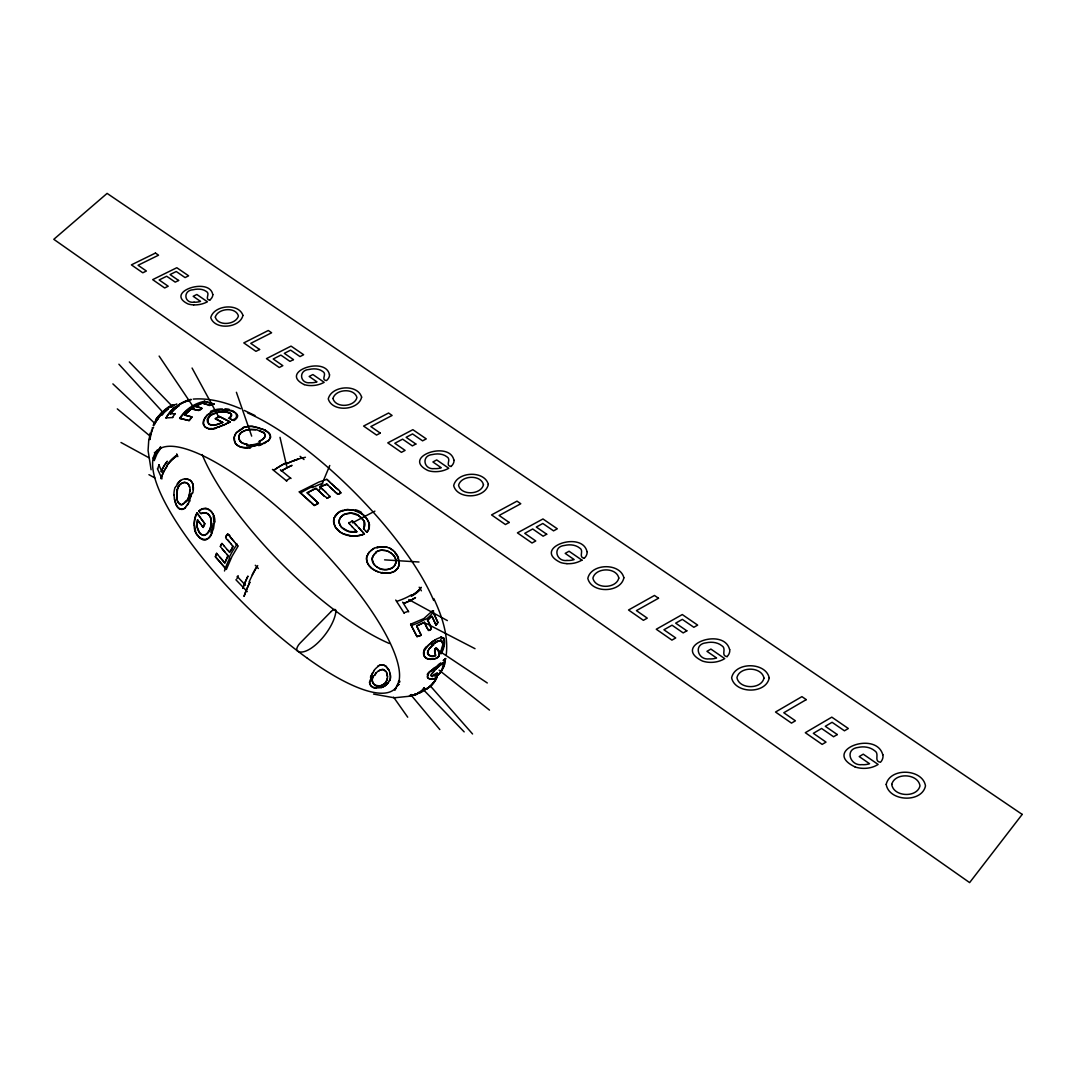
<?xml version="1.0" encoding="UTF-8"?>
<svg xmlns="http://www.w3.org/2000/svg" width="1076" height="1076" viewBox="0 0 1076 1076"><rect width="100%" height="100%" fill="white"/><g stroke="black" fill="none" stroke-linecap="round" stroke-linejoin="round"><path stroke-width="1.5" d="M214.528 521.174L213.559 528.491L210.829 535.095A11.419 7.882 -68.9 0 1 210.035 536.453M178.441 486.581A7.68 6.981 -59.4 0 1 184.131 482.519A6.967 5.716 -47.9 0 1 188.327 484.348L190.062 488.356L189.349 494.906A16.907 9.106 -61.5 0 1 188.704 496.695M190.156 489.755L190.075 491.207M158.643 417.851L153.491 425.316L154.218 423.285M155.563 421.106L157.97 418.08M387.548 677.154L386.392 671.935L383.069 669.38M444.159 663.717L444.092 662.157L437.529 667.55M444.28 663.072L444.092 662.157L442.384 663.314M214.487 522.923C216.935 514.126 206.041 503.46 198.952 511.033M153.424 425.181L154.097 423.487M236.303 432.808L235.523 433.937A10.33 9.092 -25.7 0 0 234.232 437.784C233.156 445.652 242.853 449.095 249.215 447.764M192.873 492.902L193.438 487.899L192.644 483.568A11.836 9.254 -23.9 0 0 189.416 479.721M193.371 489.768L192.644 483.568M446.284 654.531C448.463 635.109 441.9 615.902 433.789 598.538M148.811 439.237L148.071 450.535L151.097 469.741M234.138 438.174L234.178 437.784A10.491 9.24 -25.6 0 1 235.967 433.399M151.837 430.803L149.82 439.586M149.873 437.636L149.779 439.398M442.787 643.663A7.182 2.3 -71.2 0 1 442.787 644.874C436.21 664.833 448.221 644.376 443.366 637.799M189.726 493.427L189.349 494.906M224.44 409.916C217.594 409.768 209.928 411.503 205.435 417.071A11.432 8.998 -30.4 0 0 204.467 418.645C199.329 426.876 210.519 431.557 216.787 427.804M444.913 662.211L445.545 658.593L443.446 666.69M150.384 435.161L150.627 434.26M270.197 437.354L270.264 437.071A10.155 6.093 3.8 0 0 269.35 433.978M177.069 490.131L177.365 489.217A12.065 10.868 -59.8 0 1 178.36 487.078M335.322 515.794L334.972 516.413A10.276 9.805 -78 0 0 334.354 517.677C331.085 527.28 341.24 534.732 349.74 535.767M428.046 650.765L427.71 652.769M153.317 457.515L154.285 460.474L156.935 453.964L160.808 448.033M217.581 554.49L216.585 553.306L215.375 556.722L226.39 569.379L232.053 556.305L238.052 546.178L236.989 544.954M384.657 686.165L387.737 683.448L389.593 680.005M216.612 553.346L215.375 556.722L226.39 569.379M151.434 431.839L152.052 430.292M203.7 420.339L207.036 415.309M175.603 486.971L180.58 480.394L178.656 481.994A11.944 11.137 -57.9 0 0 177.136 484.039M319.559 489.862L329.767 465.478M394.811 689.998L397.595 684.659M334.394 517.69L338.321 512.485A13.45 12.307 -72.5 0 1 339.814 511.463L347.427 509.432L355.551 510.575M212.039 532.768C207.695 546.447 193.088 536.413 194.379 525.653M371.502 674.908L370.467 677.342L374.367 670.388M395.228 689.07L395.712 688.089M152.523 429.243L153.599 427.145M220.809 547.213C219.719 546.339 222.033 541.847 222.88 544.456M220.257 546.541L221.925 543.326M201.71 525.478L203.176 527.415L204.521 523.286M203.176 527.415L205.018 523.931M190.116 500.649L185.206 507.616M199.638 533.037A9.2 7.102 84.9 0 0 200.459 533.925C209.067 538.995 213.115 524.362 210.614 517.919M424.469 650.052C421.631 653.939 425.087 659.131 429.606 659.158A25.636 15.333 -63.7 0 0 430.871 659.386M228.677 551.302C229.968 553.535 233.384 546.958 232.443 545.613M208.959 531.571L211.098 525.236L210.896 518.914M229.659 552.445L233.142 546.433M396.896 685.91L397.838 684.215L398.873 684.524L397.838 684.215M388.665 682.049L386.123 685.103M188.542 503.514L187.143 505.545M155.724 422.182L154.567 423.998M435.578 677.302L441.012 671.558M191.595 408.624L184.615 415.054L191.985 416.977L189.12 420.581L179.665 418.308C185.139 409.62 194.299 403.406 204.319 401.321M440.662 672.096L439.559 673.63M157.58 419.358L158.28 418.349M430.992 671.209C428.759 671.733 424.415 679.951 431.395 678.848M399.747 682.09L399.868 681.162M432.512 610.751L437.905 622.479L436.049 625.169L437.905 622.479L432.512 610.751L423.81 618.606L410.629 624.215L417.017 636.615L421.241 635.257L416.937 626.568M156.706 419.788L155.926 420.662M394.636 552.553A12.132 8.151 73.4 0 1 399.33 563.38A10.921 9.361 67.3 0 1 397.542 568.437L394.22 571.464L389.714 573.01M397.595 568.491L395.834 570.361A13.598 12.024 53 0 1 394.233 571.464L393.641 571.76M375.551 673.563L376.102 672.877M156.222 420.42L155.684 421.079M156.289 420.178L159.732 416.291M209.954 536.359L208.636 537.852A9.94 7.021 -70.3 0 1 207.466 538.847L206.135 539.52M423.487 688.976L424.428 687.82M377.407 546.971L373.009 548.894L369.364 552.176A10.41 8.917 -60.5 0 0 367.225 556.063A10.558 9.038 -60.4 0 1 369.727 551.531M236.303 432.808L243.485 428.073M423.527 689.608L419.613 692.917A34.432 27.734 50.8 0 0 422.881 691.317L426.002 689.097M441.483 636.965L436.412 639.077L429.808 643.919A11.231 2.892 -44.1 0 0 428.329 645.183L423.836 651.464L424.415 656.427M157.903 418.241L159.261 416.775M236.747 432.283L240.674 429.257M426.957 646.689L431.584 642.426M163.162 412.39L170.559 406.284L168.381 407.764M434.193 670.671L433.924 670.94A6.402 1.506 -41.2 0 0 432.579 672.487L431.22 675.096A11.863 3.524 -34.5 0 0 431.315 675.836L432.431 676.643M434.179 670.671L439.358 665.936M230.6 419.075C228.327 418.282 232.941 416.304 231.394 414.341A7.895 3.161 -27.9 0 1 228.542 418.322M336.949 513.709L342.545 510.333M164.641 410.911L165.691 409.943M435.296 669.581L436.708 668.277M434.408 668.263L440.878 662.803M370.803 550.603L374.206 548.222M440.232 665.17L442.061 663.583L441.55 664.026M439.25 664.228L438.376 664.968M258.738 445.666L267.628 440.958M420.353 691.935L421.442 691.034M441.94 641.229C436.13 639.332 430.265 646.595 427.925 651.141C425.02 656.535 437.3 658.835 435.229 653.482C432.955 638.942 445.585 658.431 433.964 658.835A25.77 16.194 -73.6 0 1 431.799 659.279L428.759 659.023M384.32 683.623L383.782 684.04A6.147 4.116 -24 0 1 381.24 685.466A5.931 3.336 -23.1 0 1 379.142 685.856L375.484 685.345M227.13 412.108C219.719 410.104 204.279 414.516 208.838 424.025A10.599 6.846 -48.9 0 0 209.699 424.549L214.823 425.087L222.772 422.438L215.294 418.766L219.195 416.385L230.143 421.926L222.732 425.531M267.13 441.362L265.49 442.532M418.08 692.836L418.806 692.298M171.313 406.809L170.519 407.374L171.635 406.567M166.134 410.4L165.516 410.844L168.502 408.732M232.174 419.936C240.567 418.308 235.563 409.297 228.435 410.292M432.875 641.444L434.879 640.045M417.703 693.092L418.443 692.567M166.74 409.956L167.923 409.136M208.435 414.179L211.03 412.619M434.341 643.435L438.766 640.906L441.604 640.946M359.182 515.969C351.825 509.177 334.152 514.879 340.635 526.137A10.894 10.854 -76.8 0 0 341.63 527.388L348.745 531.517L356.815 531.786L352.013 526.581M411.314 694.666L410.588 695.096L411.489 694.558M419.183 692.769L415.175 694.84L409.647 695.594M310.897 502.452L299.289 491.866L318.698 482.156L326.795 479.331L328.032 480.474M211.743 414.744L218.939 412.068L226.041 411.933M299.289 491.866L314.474 505.424M314.205 505.572L315.537 504.846M314.743 505.276L318.2 503.42M315.806 504.698L317.407 503.837M317.662 503.702L318.469 503.286L317.581 502.452M352.457 522.828L374.878 511.14M227.816 423.124L230.143 421.926L219.195 416.385L215.294 418.766L222.772 422.438C218.482 424.347 210.815 427.697 207.681 422.438A7.048 4.694 -37.6 0 1 207.534 419.775M391.099 568.451L391.516 568.236A8.769 7.828 61.6 0 0 395.766 562.654A8.877 7.922 60.8 0 1 391.059 568.357A17.472 16.194 -88.5 0 1 379.949 568.908M409.458 695.674L415.323 694.8M225.556 424.24L214.46 428.423M317.312 489.593L315.967 488.356L307.171 492.795L314.918 499.936M315.967 488.356L307.171 492.795L310.749 496.063M362.612 531.988L364.414 534.019L356.707 536.036A26.913 23.363 19.7 0 1 353.318 535.996M352.188 521.013L348.799 523.151M348.906 522.479L349.431 523.81M324.253 496.076L327.386 498.053M326.674 498.376L328.812 497.421M262.302 444.24L260.903 444.845M351.946 521.12L352.861 521.349M327.629 497.946L330.171 496.44M364.414 534.019L362.141 534.933M330.224 496.816L324.75 491.288M343.836 514.409L351.072 513.144L358.079 515.31M242.046 428.611L242.759 428.329M393.022 572.042L391.731 572.513M336.29 493.037C342.195 496.036 341.132 490.495 335.846 487.791M419.317 631.262L416.627 625.976L424.495 622.305L426.957 627.295M337.541 494.261L341.173 492.942M259.464 445.397L260.19 445.128M416.627 625.976L424.495 622.305C428.961 636.32 434.489 629.541 427.454 620.422L432.027 616.373L436.049 625.169L432.027 616.373C421.765 619.453 436.533 629.608 428.463 630.523M218.576 427.199L219.8 426.742M327.212 484.429L319.787 486.675L321.697 488.437M326.7 483.958L320.164 487.025M182.382 509.19C176.585 510.037 173.761 499.963 174.204 494.731L174.218 495.417M434.381 658.714L430.911 659.238M369.606 683.031L369.539 681.902L370.507 685.372L373.385 687.483L381.119 687.672A9.079 6.026 -19.6 0 0 384.562 686.071M390.4 572.862L391.072 572.701M410.911 696.091L394.3 697.799L373.547 694.074M359.787 535.579L351.892 536.023L343.5 533.898A22.112 22.045 76.5 0 1 339.586 531.611L335.389 527.173L333.748 522.385M440.756 637.073L443.514 638.001M165.838 417.905L172.765 417.542M248.475 429.58L256.814 429.768L263.486 432.781M356.815 531.786C350.103 533.145 341.563 530.32 339.33 523.299M250.022 447.683L250.789 447.589L249.255 447.764M211.716 428.853L212.779 428.732M170.075 413.789L175.348 413.709M189.174 399.855L191.138 399.774M250.291 429.351L255.9 429.593M185.529 478.793L185.18 478.82A9.469 8.339 -50.5 0 0 180.633 480.488M247.709 447.872L240.473 446.957M193.263 399.088C209.564 397.864 225.664 402.397 240.553 408.678M222.409 409.902L231.488 410.938M430.669 678.889L429.97 678.848M194.084 302.208C183.983 303.553 182.772 290.332 193.021 289.767C197.352 288.718 202.396 288.704 206.189 291.34C210.856 293.64 204.077 299.209 209.726 300.217M351.892 536.023L353.332 536.117M384.589 559.856L418.994 562.008M567.012 560.462C556.077 561.954 552.257 546.635 564.429 545.478C569.5 544.254 575.404 544.644 579.628 547.993C584.55 550.737 577.852 557.207 584.349 558.296M247.534 444.267L243.378 443.46A12.509 10.235 -45.9 0 1 241.616 442.545L239.033 439.062A6.752 5.528 -33.1 0 1 238.98 436.923M253.304 426.903L254.931 427.051M392.081 553.884L387.252 550.912L381.886 550.213A13.894 11.137 -63.2 0 0 376.264 551.88M254.972 427.051L265.368 430.158L257.406 427.428M384.966 550.347L381.886 550.213A13.504 10.854 -63.4 0 0 375.941 552.096M255.765 427.159L256.586 427.28M179.665 418.308L189.12 420.581L191.985 416.977L184.615 415.054L191.541 408.611L198.683 410.561L202.248 408.355L195.038 406.351L202.248 403.096L209.753 405.275L214.232 404.119L204.48 401.348L214.232 404.119L209.753 405.275L202.248 403.096L195.038 406.351C207.843 408.127 198.522 412.229 191.985 408.719M385.585 546.702L390.642 548.612L394.879 551.975M385.598 546.716L386.862 547.025M380.379 572.593L381.899 572.916L375.78 570.966L370.749 567.55A14.109 13.342 -32.8 0 1 367.05 561.618M208.542 428.719L205.018 427.064L203.418 424.079M385.733 550.482L388.732 551.531M353.641 510.024L362.33 514.167A19.274 14.647 56.5 0 1 363.782 515.229M429.324 678.727L427.549 677.476M304.212 384.576C278.106 372.014 325.813 355.537 329.431 374.717M855.003 766.892C820.988 750.685 876.052 729.918 882.777 754.76M378.053 571.907L372.969 569.352M380.057 568.518L379.519 568.316A18.077 16.88 -74.9 0 1 377.945 567.59L375.147 565.586A12.509 11.769 -48.9 0 1 374.004 564.322L372.121 559.52A6.806 6.227 -65.3 0 1 372.471 557.059M259.424 430.494L262.436 431.974M228.932 412.633L230.802 413.628A7.384 3.645 -11.5 0 1 231.394 414.341A7.155 3.551 -11.9 0 0 231.098 413.87M244.319 410.454L254.985 415.538M389.391 547.98L393.534 550.67M426.5 623.582L475.014 648.68M229.618 418.551L231.784 419.721M383.984 669.689L386.069 671.464M230.99 419.29L232.779 420.272M120.983 442.492L148.757 457.65M408.813 599.574L447.374 620.596M426.15 658.001L426.836 658.377M148.932 474.664L154.809 477.905M230.143 413.184L231.058 413.883M436.533 649.218L487.293 682.978M581.981 560.152L569.07 551.248L565.182 553.373L574.14 559.574A16.046 13.773 -2.3 0 1 567.012 560.448M727.134 656.669C720.274 655.688 727.013 648.747 721.915 645.788C717.584 642.224 711.424 641.605 706.112 642.829C693.092 644.107 697.746 660.408 709.165 658.889A16.745 14.661 6.2 0 0 716.549 657.974L706.945 651.33L710.9 649.07L724.74 658.633A25.071 21.91 6.1 0 1 716.912 661.74A26.16 22.865 6.1 0 1 709.232 662.318A22.314 19.516 6.1 0 1 702.48 661.054C670.765 645.842 723.798 626.366 729.582 649.541M451.113 466.513C444.711 465.612 451.759 459.533 446.97 456.843C442.949 453.655 437.3 453.4 432.471 454.543C420.945 455.39 423.635 470.064 434.381 468.611A15.467 12.899 -8.2 0 0 441.268 467.751L432.902 461.967L436.708 459.936L448.773 468.262A23.161 19.287 -8.2 0 1 441.321 471.073A24.17 20.121 -8.2 0 1 434.206 471.638A20.619 17.176 -8.2 0 1 428.073 470.575C400.299 457.179 449.66 439.828 453.897 460.205M390.144 552.324L391.476 553.32M361.159 513.346C367.293 516.897 372.78 526.231 366.808 532.27L365.571 530.858M372.969 682.614L374.623 684.874A10.881 5.313 -16.6 0 0 375.403 685.385M381.738 665.035A11.876 7.989 -64.5 0 1 385.907 666.246L389.203 670.563M385.934 666.219L388.987 670.079M272.443 469.405L286.848 481.12M372.309 568.868L370.749 567.55M439.116 670.16L489.472 710.093M280.392 469.782L290.977 478.511M300.096 456.318L303.997 459.519M117.297 408.893L149.51 435.632M326.795 479.331L330.52 482.774M316.411 488.76L318.214 490.427M328.449 480.864L329.269 481.631M320.554 487.388L325.894 492.364M317.77 490.01L320.016 492.095M311.354 496.614L317.03 501.927M326.956 484.2L327.723 484.913M319.115 491.261L320.917 492.929M330.103 482.398L332.161 484.321M327.467 484.671L330.534 487.549M322.087 488.8L323.607 490.212M320.46 492.512L323.822 495.659M331.758 483.931L334.865 486.863M321.818 493.763L323.15 495.027M315.51 500.488L316.707 501.604M311.784 503.286L313.56 504.953M332.995 485.088L336.331 488.262M330.278 487.307L333.748 490.602M112.899 383.903L155.065 423.648M331.22 488.181L332.067 488.988M361.065 517.448L363.177 519.896A7.545 6.133 56.4 0 1 364.011 521.43L363.903 528.975M323.594 495.444L324.481 496.278M316.922 501.82L317.689 502.546M332.484 489.392L335.443 492.216M336.815 488.719L337.783 489.661M334.596 491.409L337.124 493.844M371.247 686.206L369.754 683.758M339.72 491.53L340.689 492.472M247.292 591.625L235.886 579.749M129.308 361.94L174.608 408.678M424.253 690.563L464.173 731.868M245.476 585.183L237.177 576.44M258.348 568.505L255.294 565.277M392.094 553.898L394.112 556.467M197.93 520.367L197.486 519.762C196.007 525.075 197.123 532.284 202.342 535.122A6.12 4.936 -81.6 0 0 204.87 535.243M349.216 523.582L352.336 526.917M352.713 521.201L354.381 522.976M354.246 522.828L356.519 525.276M354.65 523.272L360.191 529.298M355.228 530.051L356.492 531.436M118.898 364.213L162.839 412.202M358.967 527.966L363.822 533.333M360.796 529.97L362.007 531.315M365.773 531.1L363.486 528.504A8.083 7.303 32.3 0 0 364.347 521.322M430.413 686.017L472.566 733.98M224.346 562.345L224.844 562.909L228.031 555.673L226.888 554.355M223.378 561.228L224.844 562.909L228.031 555.673L223.149 549.984M366.593 532.042L366.808 532.27A10.841 9.173 47.1 0 0 369.001 524.927M222.396 560.112L223.862 561.793M221.427 558.982L222.88 560.663M229.322 552.055L227.372 549.782M217.11 553.938L221.912 559.547M237.702 545.774L235.604 543.326M219.975 557.301L220.943 558.417M236.639 544.55L233.519 540.878M227.695 550.159L223.983 545.788M225.005 552.176L222.409 549.11M232.685 545.895L230.587 543.42M233.869 541.282L228.542 534.906M230.815 543.703L228.65 541.134M222.772 549.54L221.589 548.141M232.833 540.058L231.878 538.928M229.175 541.753L228.139 540.515M224.144 545.976L223.351 545.034M411.92 696.091L439.815 729.528M231.569 538.551L230.654 537.462M228.394 540.825L227.372 539.587M227.628 539.896C222.772 537.516 228.69 530.602 230.358 537.099M225.583 537.422L227.655 533.804L228.246 534.53M362.397 518.847L363.513 520.448A7.317 5.972 56.3 0 1 364.038 521.416M202.342 526.312L200.486 523.824M204.682 523.501L203.566 521.995M200.889 524.375L199.571 522.586M203.727 522.21L200.714 518.134M202.92 521.134L201.75 519.547M198.67 521.376L199.719 522.788M199.114 521.981L198.078 520.569M199.087 511.221C200.472 515.66 204.036 511.665 207.157 513.508A6.214 5.609 -38.4 0 1 207.883 513.951L208.986 514.974A11.083 9.966 -34.4 0 1 210.654 517.906M201.4 519.076L199.342 516.238M197.634 519.964L197.096 526.742L199.665 532.997M199.504 511.799L198.818 510.831M200.028 517.179L197.984 514.355M198.656 515.296L196.989 512.943L194.541 519.668A22.878 22.596 -89 0 0 194.231 522.573L194.258 523.81A22.69 21.574 -88.8 0 0 194.258 525.666M197.648 513.884L196.989 512.943L195.926 514.947A17.767 17.687 17.3 0 0 195.146 516.991L194.258 523.81L195.563 531.046M393.614 697.194L407.71 717.194M159.127 356.075L194.178 408.154M395.726 600.045L404.267 613.32M402.653 602.183L408.719 611.84M419.169 587.214L421.389 590.805M197.083 534.463L200.001 538.229L203.068 539.843A8.46 6.469 -88 0 0 206.162 539.668M410.629 624.215L417.017 636.615L421.241 635.257L419.6 631.841M192.066 368.032L219.047 417.623M189.04 485.209L189.793 487.025M162.005 478.833L157.392 468.679M427.212 627.833L428.221 629.985M162.019 472.041L158.818 464.684M386.661 672.446L387.575 676.535M177.863 456.614L176.693 453.87M175.98 504.227L174.514 498.968M389.216 670.577L389.996 673.199A21.264 16.409 -13.4 0 1 390.037 680.032M442.424 642.036L442.787 644.12A6.967 2.26 -70.9 0 1 442.828 644.82M236.397 392.283L251.676 436.13M213.801 516.023L213.438 514.947A16.355 14.566 -26.4 0 0 212.846 513.655M154.285 460.474L153.505 458.094M280.002 437.34L286.66 466.164M440.555 651.612L440.77 652.769M439.156 655.983C439.29 645.062 431.866 646.273 435.753 655.674L430.844 656.279L427.845 653.63A10.397 5.367 -38.5 0 1 427.75 652.742M440.797 652.917L440.972 653.926M176.72 498.296L176.558 497.3M442.68 642.937L442.774 643.757M586.985 551.611C582.022 529.876 530.858 548.289 560.542 562.492A21.372 18.332 -2.4 0 0 566.958 563.622M212.752 294.582C209.685 276.505 163.552 292.147 188.112 303.983A19.381 15.051 -14.6 0 0 193.707 304.858M307.4 658.283A168.26 46.833 45 0 0 366.338 603.488A168.26 46.833 45 0 0 159.087 449.149A168.26 46.833 45 0 0 297.124 650.63A168.031 46.752 45 0 0 307.413 658.297M389.391 643.515A166.484 50.962 45.1 0 1 346.216 618.592A166.255 50.895 45.1 0 1 335.914 611.141A166.484 50.962 45.1 0 1 202.14 454.516M209.174 405.544A166.484 50.962 45.1 0 1 210.708 405.222M247.534 412.888A166.484 50.962 45.1 0 1 433.668 600.475M212.887 294.582A9.307 7.236 -14.5 0 1 209.659 300.164M194.084 302.195A14.553 11.298 -14.6 0 0 200.513 301.388L193.169 296.303L196.841 294.474L207.439 301.791A21.789 16.907 -14.6 0 1 200.338 304.333A22.73 17.633 -14.6 0 1 193.707 304.898M329.579 374.717A9.59 7.734 -11.9 0 1 326.445 380.608C320.419 379.72 327.386 374.166 322.894 371.57C319.034 368.53 313.627 368.395 309.027 369.471C298.106 370.063 299.787 384.119 310.345 382.72A14.983 12.065 -12.1 0 0 316.99 381.872L309.162 376.465L312.901 374.542L324.185 382.33A22.435 18.05 -12 0 1 316.922 385.006A23.403 18.83 -12 0 1 310.049 385.558A19.96 16.073 -12.1 0 1 304.199 384.589M454.059 460.205A9.899 8.272 -7.9 0 1 451.032 466.446M587.146 551.598A10.262 8.823 -1.9 0 1 584.268 558.229M581.955 560.125A24.022 20.592 -2.4 0 1 574.342 563.098A25.057 21.48 -2.4 0 1 566.944 563.676M729.757 649.541A10.72 9.388 6.8 0 1 727.04 656.602M882.952 754.747A11.311 9.926 17.3 0 1 880.45 762.279C873.295 761.23 880.074 753.751 874.6 750.698C870.04 746.959 863.584 746.152 857.962 747.47C844.216 749.152 850.228 766.193 861.876 764.646A17.66 15.494 16.7 0 0 869.543 763.704L859.213 756.562L863.248 754.168L878.137 764.444A26.429 23.174 16.5 0 1 870.107 767.726A27.586 24.17 16.4 0 1 862.105 768.304A23.524 20.632 16.6 0 1 855.003 766.919M249.081 582.022A32.172 7.559 -62 0 1 257.702 565.599M252.147 574.88A32.159 3.833 -61.8 0 1 255.886 567.94M236.895 578.794A32.253 6.644 -61.5 0 1 238.159 575.66M244.037 596.333A32.253 4.64 -62.1 0 1 249.78 582.331M244.171 596.144A32.401 4.613 -62.2 0 1 249.888 582.264M229.04 557.866A32.401 12.186 -60 0 1 237.191 544.12M224.481 570.993A32.482 9.442 -59.9 0 1 229.793 557.987M199.006 511.06A9.227 8.675 -45.2 0 1 205.772 508.571M200.956 513.75A6.846 6.577 -76 0 1 207.184 513.454A6.402 5.77 -37.6 0 1 208.287 514.261L209.833 516.198A12.266 11.029 -38.8 0 1 210.936 518.914M213.102 523.313A20.538 12.589 -67.5 0 1 210.748 532.203M213.236 516.251A21.762 18.131 -53.7 0 1 213.694 521.295M205.866 508.262A11.056 9.845 -22.5 0 1 212.725 513.709M191.797 493.306A21.13 10.034 -60.8 0 1 189.147 500.407M185.206 478.712A10.545 8.245 -24.8 0 1 192.577 483.595M173.935 494.731A21.897 20.484 -59.6 0 1 175.052 487.428M185.233 507.751A8.958 5.407 -67 0 1 182.624 509.217A9.092 5.474 -66.9 0 0 185.664 507.428M184.211 482.357A7.344 5.999 -47.2 0 1 188.905 485.289M189.47 494.893A16.14 9.079 -60.9 0 1 188.865 496.695A12.011 6.846 -60.7 0 1 186.404 501.51M185.946 501.08A6.886 3.887 -61 0 1 182.503 504.321M182.49 504.523A5.851 4.022 -73 0 1 180.956 504.644L178.32 502.573A10.827 7.102 -82.6 0 1 177.486 501.053L177.056 499.721A14.324 10.316 -76.4 0 1 176.787 498.255M185.731 501.281A6.967 3.833 -60.6 0 1 182.503 504.281M182.476 504.402A6.187 4.183 -70 0 1 179.732 504.173A9.603 6.51 -80.3 0 1 177.379 500.582M177.19 499.627A14.701 10.585 -76.4 0 1 176.8 497.731M177.163 497.596A16.584 12.67 -72.7 0 1 177.015 494.207M177.567 489.755A16.261 13.975 -64.1 0 0 176.787 494.247A16.812 13.06 -71.6 0 0 177.015 497.152M176.693 494.261A16.328 14.069 -63.7 0 1 177.352 490.185M177.271 489.688A12.186 10.975 -59.8 0 1 178.616 486.688M178.199 486.998A7.855 7.169 -59.5 0 1 184.117 482.478M168.744 462.653A33.262 26.644 -51.9 0 1 177.163 454.825M167.197 461.362A33.531 27.989 -54.3 0 0 161.158 471.799A33.679 28.084 -54.3 0 1 167.224 461.389M157.728 468.733A33.464 28.527 -53.1 0 1 159.14 464.792M153.612 460.326A33.854 30.424 -51.9 0 1 160.284 447.603M160.055 447.441A33.746 31.554 -54.5 0 1 160.633 446.715M152.133 428.221A22.273 13.531 -42.2 0 1 152.388 427.656M149.645 435.054A22.071 7.545 -54.6 0 1 150.183 433.077M162.234 412.444A22.704 7.693 -44.6 0 1 166.551 409.31M173.061 405.074A11.352 1.278 -20 0 1 175.684 404.509M170.411 406.674A10.195 2.34 -36.1 0 1 174.137 404.737M166.82 409.095A12.683 4.385 -39.3 0 1 168.407 407.858M157.352 418.255A23.497 8.366 -39.9 0 1 161.978 412.323M154.594 422.962A9.63 1.695 -48.6 0 1 156.289 420.474M154.702 422.881A9.765 1.735 -48.5 0 1 156.706 419.99M172.052 405.464A7.909 0.901 -33.9 0 1 170.627 406.957M159.571 416.062A12.562 2.865 -43.7 0 1 163.956 412.162A17.364 4.183 -43.9 0 1 165.435 411.072M164.023 411.92A18.184 4.842 -44.7 0 1 165.556 410.75A15.871 3.161 -42.7 0 0 161.373 415.242M159.867 415.834A12.912 2.972 -43.7 0 1 163.942 412.229M159.288 415.47A7.397 1.735 -44 0 0 155.522 420.42A7.492 1.883 -43.8 0 1 158.818 415.82M162.476 414.125A17.835 0.982 -49.6 0 1 163.565 412.78M161.682 415.121A15.696 3.067 -42.9 0 1 166.013 410.602M161.656 414.933A18.077 1.305 -48.7 0 1 162.826 413.52M164.157 410.4A8.46 2.515 -40.2 0 1 171.461 405.544M172.106 405.356A7.505 0.901 -34.3 0 1 171.447 406.432M178.925 404.643A35.521 34.862 -26.4 0 1 191.03 399.317M172.59 417.448A35.764 34.244 -29.9 0 1 175.186 413.587M190.815 408.207A36.059 31.93 -32.1 0 1 204.453 402.182M180.109 418.551A36.167 33.41 -33.8 0 1 190.533 407.817M237.581 415.47A10.612 4.707 -17.4 0 1 233.895 420.635M226.888 412.323A12.791 6.227 -10.2 0 1 229.914 413.305M227.722 422.881A20.283 3.457 -27.1 0 1 225.61 423.917M214.514 428.261A23.295 12.804 -40.2 0 1 212.86 428.584M207.117 415.376A13.114 10.531 -28.9 0 1 208.502 414.26M210.493 411.395A23.564 20.363 -27.7 0 1 222.584 408.974M232.51 411.61A12.737 5.636 -4.7 0 1 237.446 415.605M243.31 427.535A24.291 22.838 -10 0 1 253.358 426.486A23.847 22.461 -9.7 0 0 242.544 427.737M264.831 430.642A12.145 7.102 6.2 0 1 270.668 437.394M265.221 430.265A13.638 7.882 6.6 0 1 269.726 433.884M265.584 442.572A13.558 6.873 -20.8 0 1 263.701 443.648M258.576 444.765A25.004 12.428 -21.6 0 1 251.111 446.648M262.652 431.799A8.473 5.662 -9.6 0 1 264.884 436.816M242.342 431.92A13.84 12.414 -13.9 0 1 248.489 429.674A13.463 12.065 -14 0 0 241.992 432.122M239.773 440.689A7.155 5.945 -29.5 0 1 238.791 436.937A7.949 7.142 -14.4 0 1 242.234 431.772M238.737 436.91A8.043 7.276 -13.2 0 1 241.871 431.974M246.417 444.24A16.651 13.073 -35.3 0 1 244.817 443.958M251.354 444.993A19.059 14.311 -30.2 0 1 246.66 444.993M260.136 442.411A16.812 10.747 -22.7 0 1 251.233 444.899M263.66 432.673A8.043 5.353 -10.3 0 1 264.817 436.802A8.85 4.963 -20.8 0 1 259.437 441.241M264.804 436.816A9.052 4.99 -21 0 1 258.966 441.416M298.402 459.089A37.135 12.845 -29 0 0 286.256 463.904A37.31 13.033 -29 0 1 298.469 458.981M292.43 461.335A37.135 16.288 -32.3 0 1 305.45 457.287M281.387 470.979A37.431 14.674 -30 0 1 292.04 465.357A37.579 14.795 -30 0 0 281.361 470.952M286.203 480.716A37.256 13.235 -30.1 0 1 290.547 477.946M286.27 462.801A37.216 15.723 -31.3 0 0 273.761 470.32A37.391 15.871 -31.3 0 1 286.27 462.747M359.115 516.13A13.06 10.464 56.4 0 1 362.262 518.982M362.074 534.812A20.78 16.866 13.3 0 1 359.734 535.445M342.652 510.844A24.089 21.184 -62.1 0 1 353.587 510.199M355.685 509.822A25.649 22.461 74.6 0 1 361.576 512.432M363.594 515.606A12.993 9.576 55.4 0 1 369.552 524.94M377.407 547.563A24.318 18.305 -55.8 0 1 385.477 547.011A23.874 17.889 -55.3 0 0 376.775 547.832M394.811 552.109A13.638 9.079 72.9 0 1 398.51 557.919M399.263 563.367A10.908 9.348 67.3 0 1 397.528 568.437M370.924 567.321A12.334 11.675 -34.3 0 1 366.741 555.996M393.359 555.014A8.487 6.994 78.8 0 1 396.022 562.681M376.439 552.378A7.989 6.416 -62.6 0 0 372.632 557.112A7.196 6.469 -66.1 0 0 372.632 561.564M372.659 557.126A8.083 6.416 -61.9 0 1 376.156 552.62M375.174 565.559A10.881 10.222 -55.8 0 1 372.457 561.645M377.945 567.59A15.521 14.539 -66.2 0 1 376.465 566.689M379.478 568.464A19.26 17.889 -84.9 0 0 383.325 569.406A16.92 15.373 73 0 0 391.126 568.531M394.273 556.319A8.043 6.671 78.4 0 1 395.847 562.654M412.162 595.378A36.705 17.727 -9.5 0 0 421.187 587.308A36.893 17.714 -9.7 0 1 412.027 595.324M419.223 590.684A36.651 15.225 -15 0 1 411.301 596.36M415.484 597.61A36.92 16.503 -11.7 0 1 403.971 603.327M415.417 597.597A37.068 16.53 -11.8 0 1 403.93 603.273M408.221 611.356A36.584 17.552 -10.9 0 1 403.904 612.769M411.341 594.894A36.772 15.683 -13.7 0 1 396.654 601.39M433.641 610.926A36.557 21.87 -2.4 0 1 425.625 619.547M425.074 619.171A36.597 20.269 -7.3 0 1 411.435 625.385M443.043 646.461A10.33 4.358 -71.3 0 1 440.541 652.93M443.312 644.484A7.693 4.304 -67 0 1 441.039 652.338M441.873 641.39A12.441 3.82 -72.3 0 1 442.465 643.313M439.21 656.118A21.197 14.513 -85.5 0 1 437.623 657.315A19.866 13.221 -82 0 1 436.009 658.203A20.955 13.544 -78.2 0 1 434.381 658.808M428.611 659.292A23.47 13.329 -53.3 0 1 426.755 658.485M431.691 642.13A12.872 2.959 -43.9 0 1 433.036 641.121M431.758 644.793A22.986 3.255 -40.4 0 1 437.165 641.067M443.689 639.023A12.374 3.188 -77.3 0 1 443.971 646.34M443.446 660.234A22.878 1.56 -37.9 0 1 445.141 659.386M443.137 666.757A10.276 3.161 -63.9 0 1 440.878 671.303M439.546 673.522A12.804 5.488 -65.9 0 1 438.403 674.854M430.656 671.276A9.805 1.036 -39.9 0 1 434.422 668.021M430.427 671.397A9.953 1.036 -39.9 0 1 435.094 667.402M444.415 662.829A7.976 1.547 -61.4 0 1 443.756 666.878M432.404 673.28A6.779 1.332 -41.9 0 1 434.516 670.899M431.96 676.387A14.607 4.264 -40.7 0 1 431.503 676.118M434.892 675.23A18.09 5.474 -46.4 0 1 432.808 675.836M436.654 674.598A17.767 6.214 -57.1 0 1 434.354 675.862M436.399 675.419A13.275 5.098 -62.1 0 0 438.389 673.858A12.912 4.976 -62.1 0 1 436.681 675.244M438.268 674.639A8.352 3.255 -62.8 0 0 442.962 668.062A8.245 3.188 -62.5 0 1 438.564 674.37M444.482 663.166A7.559 1.533 -61.3 0 1 443.393 667.389M437.058 677.302A34.526 28.232 41.9 0 1 433.628 682.789M433.507 683.018A34.661 28.11 44.1 0 1 423.783 689.985A34.822 28.232 43.9 0 0 433.48 683.004A34.62 27.519 52.6 0 0 437.448 675.002A34.795 27.667 52.2 0 1 433.346 682.87M424.213 687.604A34.392 27.451 59.9 0 1 415.376 694.921M398.281 682.103A9.563 3.699 -54.5 0 1 398.819 681.135M397.421 685.896A18.615 1.358 -57.8 0 1 398.524 683.959M377.824 666.232A10.572 7.115 -63.7 0 1 385.759 666.447M374.179 670.281A9.523 4.748 -48.8 0 1 377.958 666.595M371.919 673.926A11.89 4.519 -49.5 0 1 372.834 672.392M385.06 685.735A9.227 6.12 -19.5 0 1 381.092 687.51M383.89 669.823A7.397 4.452 -47.3 0 0 378.806 670.819A7.021 4.17 -47 0 1 382.975 669.554M385.719 682.184A12.118 8.85 -21.1 0 0 387.427 677.772A11.782 8.595 -21.2 0 1 385.558 682.453M385.867 682.238A7.828 5.73 -20.4 0 1 384.199 683.946A6.295 4.25 -23.8 0 1 381.254 685.493M381.267 685.681A6.281 3.753 -23.4 0 1 377.326 686.017M377.42 685.883A9.469 4.748 -19.3 0 1 374.623 684.874M373.775 684.08A14.607 7.532 -24.2 0 1 373.291 683.394M372.969 682.937A16.893 8.675 -30.9 0 1 372.417 681.337A14.795 7.034 -41.1 0 1 373.238 675.943M372.834 682.695A17.135 8.742 -32.6 0 1 372.457 681.323M372.43 681.404A14.714 6.967 -41.5 0 1 373.345 675.916M374.475 675.634A8.648 3.685 -46.8 0 1 376.022 673.28M375.981 673.28A7.075 3.43 -45.2 0 1 378.806 670.563M312.174 487.67A37.418 6.752 -26.7 0 1 322.813 483.191M300.742 492.835A37.499 9.671 -29.1 0 1 312.914 486.285M208.542 531.315A7.29 5.084 -67.8 0 1 204.857 535.162M196.868 534.651A18.628 14.674 83.5 0 1 195.294 531.181M151.42 430.951A24.129 10.908 -49 0 1 151.864 429.889M149.322 438.497A19.839 4.089 -62.9 0 1 149.631 436.183M162.22 412.31A22.287 7.707 -44.7 0 1 166.605 409.149M176.504 403.971A12.751 1.48 -19.5 0 1 176.8 404.051M172.564 405.652A9.496 1.076 -22.3 0 1 174.554 405.047M157.284 418.308A23.376 8.272 -39.9 0 1 161.911 412.337M155.119 422.76A13.719 0.78 -63 0 1 153.384 425.262M225.906 412.068A14.149 7.128 -12.1 0 1 228.784 412.727M207.211 419.748A8.393 6.685 -27.6 0 1 211.542 414.408M222.826 425.222A26.201 7.519 -28.4 0 1 219.961 426.405M218.737 426.755A26.039 10.572 -32.1 0 1 216.989 427.36M211.811 428.53A21.466 13.329 -48.2 0 1 208.636 428.517M203.62 423.984A9.724 6.671 -44.8 0 1 204.036 420.339M224.938 408.786A25.999 16.88 -16.7 0 1 229.121 409.31M231.636 410.844A18.884 8.769 -6.3 0 1 233.021 411.301M240.513 446.876A14.728 11.97 -52.6 0 1 234.931 442.693M235.187 442.505A9.993 8.191 -51 0 1 234.434 438.147M243.889 443.554A11.083 8.971 -41.9 0 1 239.692 440.756M260.069 443.635A17.66 13.046 -28.9 0 1 246.66 445.881M358.039 515.404A14.459 11.876 57.2 0 1 360.998 517.543M343.93 514.651A8.608 7.841 -74.6 0 0 339.384 519.614A7.25 7.048 83 0 0 339.357 523.286M351.892 535.888A26.779 24.775 26.7 0 1 349.754 535.619M333.627 522.398A10.007 9.872 -76 0 1 334.273 517.65M335.295 515.767A11.634 10.76 -74.1 0 1 336.923 513.682M398.039 558.135A10.141 7.088 74 0 1 398.914 562.856M366.97 561.645A10.088 9.523 -40.1 0 1 366.916 556.44M441.59 640.987A13.773 4.412 -70.4 0 1 442.344 642.197M430.131 648.115A8.218 1.856 -44.8 0 1 433.843 644.685M428.181 650.711A6.927 3.013 -46.2 0 1 429.714 648.034M426.056 658.095A21.103 11.365 -39.9 0 1 424.428 656.4M423.85 650.227A9.563 4.358 -40.3 0 1 426.473 646.515M440.514 639.413A23.901 6.591 -59.5 0 1 443.204 638.149M443.554 637.88A18.332 4.909 -75.4 0 1 443.89 638.445M443.245 660.395A22.461 1.654 -37.6 0 1 445.06 659.507M443.137 665.277A9.536 0.726 -70.7 0 1 442.478 667.295M427.589 677.463A13.975 4.546 -30.9 0 1 428.369 674.087M427.239 674.612A9.496 2.946 -31.7 0 1 429.795 671.316M431.449 675.957A10.504 3.08 -37.1 0 1 431.664 673.724M437.286 672.702A18.063 5.568 -47.8 0 1 433.615 674.692M395.121 689.824A23.914 3.726 -52.4 0 1 395.739 688.559M389.942 673.213A20.861 16.153 -12.8 0 1 389.929 680.57M378.12 666.111A8.85 5.864 -60.8 0 1 381.819 664.766M376.277 688.29A12.925 5.797 -13.5 0 1 371.516 686.475M380.729 687.201A8.796 4.102 -14 0 1 376.923 687.551M385.665 682.493A8.285 6.133 -19.6 0 1 384.482 683.731M374.582 675.311A8.769 3.779 -46.6 0 1 375.699 673.589M191.689 493.346A20.74 9.711 -60.9 0 1 188.784 500.905M185.476 479.116A8.81 6.981 -28.3 0 1 189.282 479.883M179.463 508.975A12.751 8.07 -87.1 0 1 175.913 504.281M182.382 509.419A8.675 5.488 -85.5 0 1 179.584 508.571M188.811 496.695A11.675 6.671 -60.7 0 1 186.188 501.779M769.219 677.907C766.099 694.316 735.016 693.939 731.626 677.826C734.948 661.592 765.762 661.861 769.219 677.907M886.194 784.391C888.964 801.633 921.863 803.247 925.495 785.883C922.643 768.694 890.054 767.201 886.194 784.391M242.947 315.402C239.961 328.153 214.918 330.413 210.748 317.649C213.868 305.019 238.751 302.679 242.947 315.402M623.865 577.772C620.785 593.105 591.396 593.616 587.819 578.39C591.074 563.219 620.233 562.614 623.865 577.772M361.63 397.138C358.617 410.655 332.228 412.458 328.261 398.914C331.421 385.531 357.622 383.634 361.63 397.138M488.329 484.402C485.276 498.78 457.448 500.004 453.668 485.639C456.883 471.409 484.509 470.091 488.329 484.402M763.96 678.109C761.31 689.703 739.077 689.353 736.939 677.638C739.615 666.111 761.714 666.421 763.96 678.109M891.748 784.391C893.43 796.899 916.94 798.163 919.993 785.897C918.205 773.415 894.842 772.191 891.748 784.391M215.294 317.164C218.051 326.472 235.765 324.858 238.428 316.035C235.886 306.579 217.998 308.193 215.308 317.003M618.821 578.054C616.239 588.895 595.203 589.204 592.903 578.121C595.526 567.348 616.44 567.012 618.821 578.054M332.968 398.497C335.564 408.382 354.488 407.105 356.95 397.555C354.3 387.696 335.483 389.001 332.968 398.497M483.474 484.765C480.959 494.906 461.012 495.767 458.564 485.289C461.133 475.189 480.959 474.314 483.474 484.765M155.213 453.655L154.46 452.404L154.984 454.166L157.002 450.212L155.213 453.655M1022.2 814.398L969.624 882.602L53.8 239.316L107.102 193.398L1022.2 814.398M331.166 611.504L300.029 643.179A5.972 2.434 -52.5 0 0 297.124 650.644A29.792 12.172 -52.8 0 0 319.411 641.283A29.792 12.172 -52.8 0 0 335.914 611.141A5.918 2.408 -53 0 0 331.166 611.504M444.536 659.292L445.545 658.593L444.536 659.292M837.289 734.558L833.577 736.751L821.58 728.465L813.335 733.321L826.018 742.104L822.145 744.39L805.305 732.702L831.802 717.154L848.332 728.506L844.445 730.792L832.084 722.305L825.292 726.287L837.289 734.558M806.26 699.629L783.785 712.742L795.42 720.812L791.479 723.112L775.514 712.03L801.916 696.643L806.26 699.629M686.838 630.832L683.179 632.903L672.029 625.196L663.919 629.769L675.728 637.947L671.922 640.112L656.266 629.245L682.278 614.557L697.665 625.116L693.845 627.281L682.332 619.372L675.674 623.139L686.838 630.832M658.512 598.243L636.427 610.63L647.268 618.135L643.394 620.314L628.532 609.998L654.464 595.472L658.512 598.243M546.702 534.221L543.111 536.184L532.714 528.989L524.752 533.333L535.767 540.959L532.028 543.003L517.421 532.862L542.963 518.968L557.314 528.8L553.562 530.858L542.829 523.487L536.292 527.038L546.702 534.221M509.217 522.465L505.424 524.523L491.557 514.906L517.005 501.147L520.784 503.743L499.116 515.471L509.217 522.465M415.861 444.025L412.35 445.881L402.626 439.169L394.811 443.272L405.101 450.4L401.429 452.337L387.777 442.868L412.861 429.687L426.271 438.887L422.586 440.837L412.552 433.937L406.136 437.313L415.861 444.025M380.285 433.117L376.56 435.067L363.594 426.069L388.584 413.023L392.108 415.457L370.843 426.567L380.285 433.117M293.439 359.613L289.982 361.388L280.876 355.093L273.21 358.994L282.84 365.679L279.249 367.508L266.458 358.631L291.058 346.109L303.634 354.73L300.016 356.586L290.628 350.13L284.32 353.332L293.439 359.613M259.598 349.485L255.94 351.341L243.795 342.908L268.314 330.493L271.623 332.78L250.748 343.352L259.598 349.485M178.616 280.473L175.227 282.141L166.686 276.236L159.154 279.962L168.206 286.229L164.668 287.978L152.671 279.639L176.814 267.722L188.623 275.819L185.072 277.581L176.249 271.515L170.062 274.568L178.616 280.473M155.455 253.062L131.38 264.871L142.799 272.793L146.39 271.017L138.064 265.261L158.562 255.187L155.455 253.062M416.52 693.684L414.798 693.966L416.385 693.711M247.83 576.292A32.415 5.81 -62.4 0 0 242.746 588.343A32.549 5.784 -62.5 0 1 247.897 576.279M177.338 455.551A33.208 28.716 -54.7 0 0 166.888 465.652A33.369 28.796 -54.7 0 1 177.365 455.619M167.237 465.881A33.316 27.156 -53 0 0 161.077 478.739A33.477 27.25 -53.1 0 1 167.291 465.921M189.295 400.38A35.468 33.733 -27.7 0 0 175.913 406.957A35.642 33.934 -27.5 0 1 189.295 400.38M179.396 405.343A35.831 34.634 -25.5 0 0 170.331 413.964A35.979 34.782 -25.4 0 1 179.396 405.343M175.684 406.674A35.589 34.728 -25.5 0 0 166.04 418.013A35.764 34.903 -25.1 0 1 175.697 406.688M267.843 441.039A10.894 6.456 -15.1 0 0 270.345 437.34A10.921 6.469 -15.1 0 1 267.857 441.039M381.953 572.567A25.299 22.421 50.7 0 0 389.673 572.822A25.165 22.327 51 0 1 381.94 572.553M431.274 679.198A23.901 10.585 -66.2 0 0 435.403 678.23A23.766 10.504 -66 0 1 431.261 679.212M426.163 689.312A34.782 27.882 47.4 0 0 433.372 682.587A34.916 28.003 47.3 0 1 426.15 689.299M371.476 676.817A22.192 8.164 -49.3 0 0 370.238 681.364A22.085 8.164 -49.2 0 1 371.516 676.804"/></g></svg>
